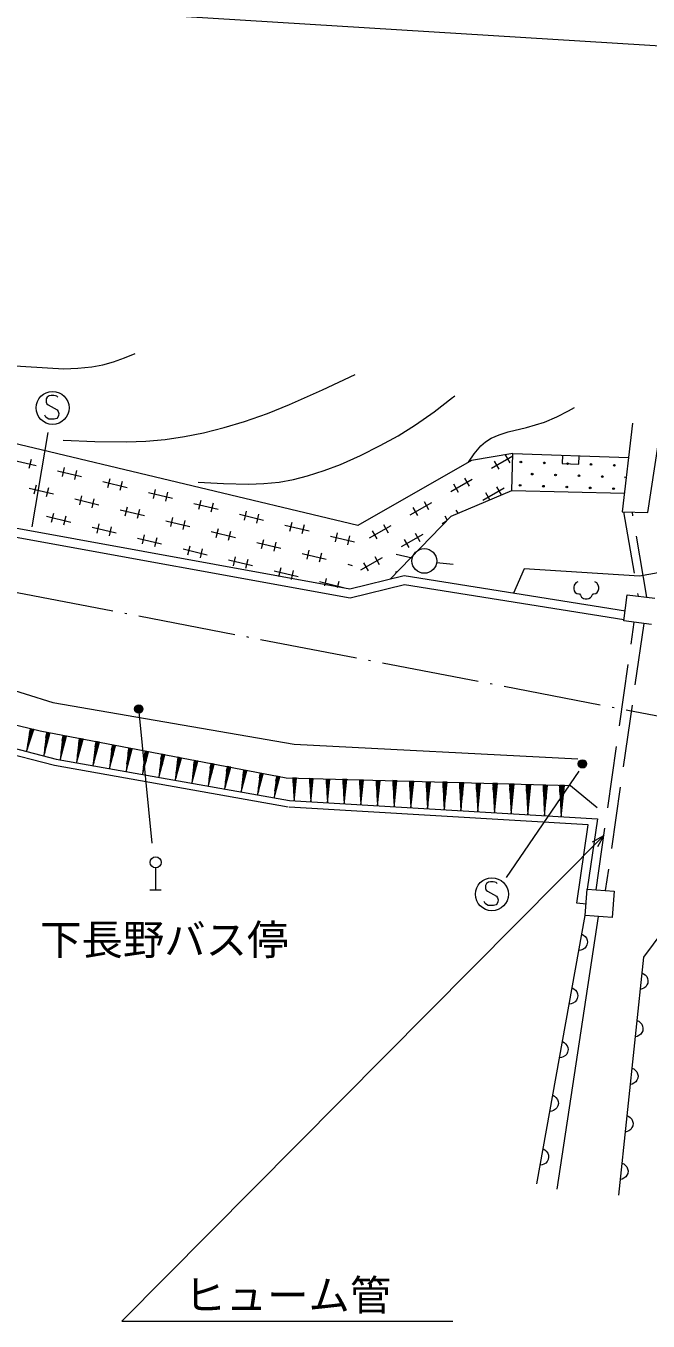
# Model space of a CAD drawing. Units: millimetres, scale not verified. Extents: x 17059 to 657059, y -104400 to 255600.
# Drawn here: x 79528 to 117152, y 138059 to 216344 of the extents above; entities that cross this region are included whole.
import ezdxf
from ezdxf.enums import TextEntityAlignment as Align

# ---------------------------------------------------------------- set-up
doc = ezdxf.new("R2010")
doc.units = ezdxf.units.MM
doc.header["$LTSCALE"] = 1000
doc.linetypes.add('USER1', pattern=[7.5, 5.901639, -0.737705, 0.122951, -0.737705])
doc.linetypes.add('USER5', pattern=[5, 3.75, -1.25])
for name, color, linetype, lineweight in [('S-BGD', 1, 'Continuous', 13), ('S-BGD-HTXT', 6, 'Continuous', 13), ('S-BMK', 3, 'USER1', 13)]:
    doc.layers.add(name, color=color, linetype=linetype, lineweight=lineweight)
doc.styles.add('ＭＳ ゴシック', font='')
doc.styles.get('ＭＳ ゴシック').set_extended_font_data('MS Gothic')

# ---------------------------------------------------------------- blocks, each defined once
blk = doc.blocks.new('BUHIN42')
at = {"layer": 'S-BGD'}
blk.add_lwpolyline([(310, 645), (255, 705), (180, 740), (75, 760), (-80, 760), (-210, 725), (-320, 650), (-385, 540), (-390, 425), (-385, 350), (-345, 250), (-275, 195), (270, -120), (330, -210), (370, -335), (360, -455), (325, -550), (255, -640), (100, -685), (-130, -685), (-230, -670), (-325, -625), (-405, -550), (-475, -435)], dxfattribs=at)
blk.add_circle((0, 0), 995, dxfattribs=at)
blk = doc.blocks.new('BUHIN44')
at = {"layer": 'S-BGD'}
blk.add_circle((0, 0), 746, dxfattribs=at)
blk = doc.blocks.new('BUHIN45')
at = {"layer": 'S-BGD'}
for p, q in [((0, 1315), (0, 0)), ((-340, 0), (335, 0))]:
    blk.add_line(p, q, dxfattribs=at)
blk.add_circle((0, 1650), 335, dxfattribs=at)
blk = doc.blocks.new('BUHIN41')
at = {"layer": 'S-BGD'}
for centre, radius in [((0, 0), 250), ((0, 0), 219), ((0, 0), 188), ((0, 0), 156), ((0, 0), 125), ((0, 0), 93.8), ((0, -1), 62.5), ((0, 0), 31.2)]:
    blk.add_circle(centre, radius, dxfattribs=at)
blk = doc.blocks.new('BUHIN114')
at = {"layer": 'S-BGD'}
blk.add_lwpolyline([(52, 497), (162, 445), (253, 376), (353, 270), (401, 154), (423, 34), (407, -121), (360, -234), (289, -337), (169, -422), (66, -472), (-52, -497)], dxfattribs=at)
blk = doc.blocks.new('BUHIN115')
at = {"layer": 'S-BGD'}
blk.add_lwpolyline([(89, 492), (195, 432), (280, 356), (372, 243), (411, 124), (425, 2), (397, -151), (342, -260), (263, -357), (138, -434), (31, -476), (-89, -492)], dxfattribs=at)
blk = doc.blocks.new('BUHIN150')
at = {"layer": 'S-BGD'}
for p, q in [((159, 656), (-133, -548)), ((-85, -232), (132, 663)), ((105, 670), (-35, 95)), ((-31, -245), (186, 650)), ((13, 411), (78, 676)), ((207, 645), (67, 70)), ((173, 372), (237, 638))]:
    blk.add_line(p, q, dxfattribs=at)
blk.add_lwpolyline([(59, 706), (-165, -680), (270, 655)], close=True, dxfattribs=at)
blk = doc.blocks.new('BUHIN151')
at = {"layer": 'S-BGD'}
for p, q in [((126, 664), (-105, -554)), ((-73, -235), (99, 669)), ((71, 674), (-39, 93)), ((-18, -246), (154, 658)), ((-7, 411), (43, 679)), ((174, 655), (64, 73)), ((154, 380), (205, 649))]:
    blk.add_line(p, q, dxfattribs=at)
blk.add_lwpolyline([(24, 708), (-131, -688), (237, 667)], close=True, dxfattribs=at)
blk = doc.blocks.new('BUHIN152')
at = {"layer": 'S-BGD'}
for p, q in [((135, 711), (-113, -593)), ((-78, -252), (106, 717)), ((76, 722), (-42, 100)), ((-19, -263), (164, 705)), ((-8, 440), (47, 728)), ((187, 701), (68, 79)), ((165, 408), (220, 695))]:
    blk.add_line(p, q, dxfattribs=at)
blk.add_lwpolyline([(26, 759), (-140, -737), (254, 715)], close=True, dxfattribs=at)
blk = doc.blocks.new('BUHIN153')
at = {"layer": 'S-BGD'}
for p, q in [((117, 616), (-98, -514)), ((-68, -219), (91, 621)), ((66, 626), (-37, 86)), ((-17, -228), (143, 611)), ((-7, 382), (40, 631)), ((162, 608), (59, 68)), ((143, 353), (190, 602))]:
    blk.add_line(p, q, dxfattribs=at)
blk.add_lwpolyline([(22, 657), (-121, -639), (220, 620)], close=True, dxfattribs=at)
blk = doc.blocks.new('BUHIN154')
at = {"layer": 'S-BGD'}
for p, q in [((-73, 405), (-65, 678)), ((-37, 677), (-54, 86)), ((-35, -244), (-9, 676)), ((19, 675), (-16, -563)), ((21, -246), (47, 674)), ((68, 674), (51, 83)), ((92, 400), (99, 673))]:
    blk.add_line(p, q, dxfattribs=at)
blk.add_lwpolyline([(-89, 703), (-19, -700), (128, 697)], close=True, dxfattribs=at)
blk = doc.blocks.new('BUHIN155')
at = {"layer": 'S-BGD'}
for p, q in [((-78, 434), (-70, 726)), ((-40, 725), (-57, 92)), ((-37, -262), (-10, 724)), ((20, 723), (-17, -604)), ((23, -263), (50, 723)), ((73, 722), (55, 89)), ((98, 429), (106, 721))]:
    blk.add_line(p, q, dxfattribs=at)
blk.add_lwpolyline([(-95, 753), (-21, -750), (137, 746)], close=True, dxfattribs=at)
blk = doc.blocks.new('BUHIN156')
at = {"layer": 'S-BGD'}
for p, q in [((-83, 462), (-74, 774)), ((-42, 773), (-61, 98)), ((-40, -279), (-11, 773)), ((21, 772), (-18, -644)), ((24, -281), (53, 771)), ((77, 770), (59, 94)), ((105, 457), (113, 769))]:
    blk.add_line(p, q, dxfattribs=at)
blk.add_lwpolyline([(-102, 803), (-22, -800), (146, 796)], close=True, dxfattribs=at)
blk = doc.blocks.new('BUHIN157')
at = {"layer": 'S-BGD'}
for p, q in [((-88, 491), (-79, 823)), ((-45, 822), (-65, 104)), ((-42, -296), (-11, 821)), ((23, 820), (-19, -684)), ((26, -298), (57, 819)), ((82, 818), (62, 100)), ((111, 486), (121, 817))]:
    blk.add_line(p, q, dxfattribs=at)
blk.add_lwpolyline([(-108, 853), (-24, -850), (155, 846)], close=True, dxfattribs=at)
blk = doc.blocks.new('BUHIN158')
at = {"layer": 'S-BGD'}
for p, q in [((-94, 520), (-84, 871)), ((-48, 870), (-69, 110)), ((-45, -314), (-12, 869)), ((24, 868), (-20, -724)), ((27, -316), (60, 867)), ((87, 866), (66, 106)), ((118, 514), (128, 865))]:
    blk.add_line(p, q, dxfattribs=at)
blk.add_lwpolyline([(-114, 904), (-25, -900), (164, 896)], close=True, dxfattribs=at)
blk = doc.blocks.new('BUHIN160')
at = {"layer": 'S-BGD'}
blk.add_lwpolyline([(-518, 458), (-634, 398), (-724, 262), (-750, 146), (-750, 30), (-724, -90), (-664, -176), (-578, -236), (-458, -262), (-401, -262), (-352, -352), (-292, -458), (-176, -548), (-60, -574), (52, -574), (146, -548), (262, -488), (319, -428), (349, -352), (398, -262), (458, -262), (574, -236), (660, -176), (720, -90), (750, 30), (750, 146), (720, 262), (630, 398), (514, 458)], dxfattribs=at)

msp = doc.modelspace()

# ---------------------------------------------------------------- linework, layer by layer
at = {"layer": 'S-BGD'}
for p, q in [((116215, 192326), (115582, 186973)), ((117133, 186929), (117985, 192479)), ((99597, 186139), (78675, 191146)), ((79911, 186063), (80883, 191759)), ((108978, 190501), (106480, 190077)), ((107675, 189610), (108973, 190353)), ((108510, 190416), (108790, 189928)), ((108904, 188262), (108978, 190501)), ((108978, 190501), (115970, 190256)), ((78685, 190115), (80144, 189766)), ((79846, 190130), (79715, 189583)), ((81436, 189457), (82895, 189108)), ((81736, 189100), (81867, 189647)), ((82597, 189472), (82466, 188925)), ((106480, 190077), (99597, 186139)), ((108139, 189555), (107859, 190043)), ((84187, 188798), (85646, 188449)), ((84487, 188441), (84618, 188988)), ((85347, 188814), (85216, 188267)), ((105221, 188205), (106522, 188950)), ((106055, 189011), (106335, 188523)), ((79732, 188411), (81190, 188061)), ((80032, 188053), (80163, 188600)), ((80892, 188426), (80761, 187879)), ((82782, 187395), (82913, 187942)), ((86938, 188140), (88396, 187791)), ((87238, 187783), (87369, 188330)), ((88098, 188155), (87967, 187608)), ((105234, 186711), (108904, 188262)), ((105684, 188150), (105405, 188638)), ((107150, 187680), (108452, 188425)), ((107572, 187699), (107334, 188113)), ((107985, 188486), (108265, 187998)), ((108904, 188262), (115716, 188107)), ((82482, 187752), (83941, 187403)), ((83643, 187768), (83512, 187221)), ((85533, 186737), (85664, 187284)), ((86393, 187109), (86263, 186562)), ((89688, 187482), (91147, 187133)), ((89988, 187125), (90119, 187672)), ((90849, 187497), (90718, 186950)), ((102766, 186800), (104068, 187545)), ((103229, 186745), (102950, 187233)), ((103601, 187606), (103880, 187118)), ((80778, 186706), (82237, 186357)), ((81078, 186349), (81209, 186896)), ((81938, 186721), (81807, 186174)), ((85233, 187094), (86692, 186745)), ((87984, 186436), (89443, 186087)), ((88284, 186078), (88415, 186626)), ((89144, 186451), (89013, 185904)), ((92439, 186824), (93898, 186474)), ((92739, 186466), (92870, 187013)), ((93600, 186839), (93469, 186292)), ((95490, 185808), (95621, 186355)), ((101563, 182910), (105234, 186711)), ((104696, 186275), (104957, 186425)), ((105010, 186480), (104880, 186709)), ((105530, 187081), (105643, 186884)), ((115582, 186973), (117133, 186929)), ((99131, 181747), (78284, 185549)), ((78430, 186082), (99114, 182309)), ((83529, 186048), (84987, 185699)), ((83829, 185691), (83960, 186238)), ((84689, 186063), (84558, 185516)), ((86579, 185032), (86710, 185579)), ((90735, 185777), (92193, 185428)), ((91035, 185420), (91166, 185967)), ((91895, 185793), (91764, 185246)), ((95190, 186165), (96649, 185816)), ((96350, 186181), (96219, 185634)), ((98241, 185150), (98372, 185697)), ((100311, 185395), (101613, 186140)), ((100774, 185340), (100495, 185829)), ((101146, 186201), (101425, 185713)), ((102241, 184870), (103543, 185615)), ((103076, 185676), (103355, 185188)), ((86279, 185389), (87738, 185040)), ((87440, 185405), (87309, 184858)), ((89330, 184374), (89461, 184921)), ((93485, 185119), (94944, 184770)), ((93785, 184762), (93916, 185309)), ((94646, 185134), (94515, 184587)), ((97941, 185507), (99399, 185158)), ((99101, 185522), (98970, 184975)), ((102704, 184815), (102425, 185304)), ((89030, 184731), (90489, 184382)), ((90190, 184746), (90060, 184199)), ((91781, 184073), (93240, 183724)), ((92081, 183716), (92212, 184263)), ((92941, 184088), (92810, 183541)), ((96236, 184461), (97695, 184112)), ((96536, 184104), (96667, 184651)), ((97396, 184476), (97266, 183929)), ((99786, 183465), (101088, 184210)), ((100621, 184271), (100900, 183783)), ((102889, 184169), (101913, 184386)), ((123677, 184358), (116631, 183081)), ((94532, 183414), (95990, 183065)), ((94832, 183057), (94963, 183604)), ((95692, 183430), (95563, 182892)), ((98987, 183802), (99258, 183738)), ((100249, 183411), (99970, 183899)), ((101941, 183301), (101900, 183374)), ((104366, 183919), (105359, 183802)), ((109667, 183525), (109020, 182064)), ((116631, 183081), (109667, 183525)), ((58435, 182554), (81156, 175448)), ((97282, 182756), (98741, 182407)), ((97609, 182510), (97713, 182946)), ((98443, 182772), (98347, 182373)), ((99114, 182309), (102407, 183117)), ((102430, 182556), (99131, 181747)), ((102407, 183117), (115778, 180988)), ((115691, 180445), (102430, 182556)), ((115683, 180376), (115877, 181957)), ((115877, 181957), (117554, 181751)), ((117359, 180170), (115683, 180376)), ((80386, 173713), (66731, 177023)), ((81156, 175448), (95752, 172938)), ((86355, 174893), (87139, 166953)), ((81264, 171632), (72940, 173793)), ((72982, 174195), (81350, 172023)), ((95276, 170885), (80386, 173713)), ((95752, 172938), (112903, 172042)), ((95397, 169124), (81264, 171632)), ((81350, 172023), (95467, 169518)), ((112454, 170407), (95276, 170885)), ((112970, 171303), (108563, 164880)), ((111824, 170032), (111834, 170402)), ((111872, 170401), (111850, 169599)), ((111875, 169151), (111910, 170400)), ((111948, 170399), (111901, 168718)), ((111951, 169149), (111986, 170398)), ((112014, 170397), (111992, 169595)), ((112047, 170026), (112057, 170396)), ((114072, 169083), (112454, 170407)), ((113529, 168046), (95443, 169118)), ((95467, 169518), (114088, 168414)), ((114088, 168414), (113469, 164173)), ((112838, 163310), (113529, 168046)), ((113352, 162579), (113469, 164173)), ((113469, 164173), (115104, 164053)), ((115104, 164053), (114987, 162459)), ((113403, 163266), (112838, 163310)), ((110419, 146347), (113352, 162579)), ((114129, 162522), (111637, 146040)), ((114987, 162459), (113352, 162579)), ((118046, 161619), (116872, 160046)), ((116872, 160046), (115364, 145673))]:
    msp.add_line(p, q, dxfattribs=at)
at = {"layer": 'S-BGD', "linetype": 'USER5'}
for p, q in [((115664, 186971), (116545, 181874)), ((117067, 181810), (116200, 186956)), ((114011, 164133), (116313, 180299)), ((116893, 180227), (114565, 164093))]:
    msp.add_line(p, q, dxfattribs=at)
at = {"layer": 'S-BGD'}
for points in [[(71959, 196270), (76882, 195915), (81824, 195619), (82669, 195647), (83514, 195736), (84178, 195863), (84827, 196049), (85483, 196289), (86132, 196553)], [(81786, 191296), (83699, 191218), (85608, 191201), (86784, 191247), (87955, 191352), (89112, 191522), (90270, 191752), (91516, 192065), (92756, 192438), (94130, 192920), (95478, 193456), (97469, 194337), (99437, 195266)], [(89953, 188774), (91472, 188679), (92994, 188645), (93918, 188680), (94836, 188774), (95705, 188930), (96566, 189146), (97559, 189462), (98546, 189840), (99762, 190379), (100959, 190975), (102035, 191573), (103086, 192227), (104219, 193023), (105325, 193874), (105388, 193923), (105458, 193978)], [(106286, 189967), (106642, 190488), (107036, 190959), (107328, 191212), (107664, 191422), (108153, 191636), (108686, 191802), (109806, 192074), (110888, 192398), (111628, 192714), (112348, 193087), (112525, 193184), (112701, 193281)], [(111975, 190396), (111957, 189896), (112956, 189861), (112974, 190361)], [(113793, 167029), (114474, 167409), (114098, 166726)]]:
    msp.add_lwpolyline(points, dxfattribs=at)
msp.add_lwpolyline([(111802, 170436), (111896, 168533), (112096, 170428)], close=True, dxfattribs=at)
for centre in [(109461, 189984), (110874, 189934), (112287, 189885), (113701, 189835), (115114, 189786), (110143, 189252), (111556, 189203), (112969, 189153), (114383, 189104), (109411, 188570), (110824, 188521), (112238, 188471), (113651, 188422), (115064, 188372)]:
    msp.add_circle(centre, 49.8, dxfattribs=at)
msp.add_arc((115796, 189054), 49.8, 118.21641, 222.39445, dxfattribs=at)
at = {"layer": 'S-BGD-HTXT'}
for p, q in [((58028, 218848), (160343, 212502)), ((114474, 167409), (85329, 138059)), ((85329, 138059), (105350, 138059))]:
    msp.add_line(p, q, dxfattribs=at)
at = {"layer": 'S-BMK'}
msp.add_line((49534, 187772), (145328, 169331), dxfattribs=at)

# ---------------------------------------------------------------- block references
for name, p in [('BUHIN42', (81144, 193254)), ('BUHIN44', (103621, 184006)), ('BUHIN160', (113413, 182279)), ('BUHIN41', (86355, 175057)), ('BUHIN150', (79736, 173158)), ('BUHIN151', (80749, 172916)), ('BUHIN152', (81738, 172704)), ('BUHIN152', (82731, 172522)), ('BUHIN152', (83725, 172339)), ('BUHIN151', (84719, 172157)), ('BUHIN151', (85713, 171974)), ('BUHIN151', (86707, 171792)), ('BUHIN151', (87700, 171609)), ('BUHIN151', (88694, 171427)), ('BUHIN151', (89688, 171244)), ('BUHIN151', (90682, 171062)), ('BUHIN151', (91675, 170879)), ('BUHIN41', (113181, 171740)), ('BUHIN153', (92669, 170696)), ('BUHIN153', (93663, 170514)), ('BUHIN153', (94657, 170331)), ('BUHIN154', (95762, 170186)), ('BUHIN154', (96772, 170142)), ('BUHIN154', (97782, 170098)), ('BUHIN155', (98792, 170054)), ('BUHIN155', (99802, 170010)), ('BUHIN155', (100812, 169966)), ('BUHIN156', (101822, 169922)), ('BUHIN156', (102832, 169878)), ('BUHIN156', (103842, 169834)), ('BUHIN157', (104852, 169790)), ('BUHIN157', (105862, 169746)), ('BUHIN157', (106872, 169702)), ('BUHIN158', (107882, 169658)), ('BUHIN158', (108892, 169615)), ('BUHIN158', (109902, 169571)), ('BUHIN158', (110912, 169527)), ('BUHIN45', (87371, 164135)), ('BUHIN42', (107707, 163857)), ('BUHIN115', (113059, 160956)), ('BUHIN114', (116721, 158608)), ('BUHIN115', (112472, 157709)), ('BUHIN114', (116420, 155734)), ('BUHIN115', (111886, 154463)), ('BUHIN114', (116118, 152859)), ('BUHIN115', (111299, 151217)), ('BUHIN114', (115817, 149985)), ('BUHIN115', (110712, 147971)), ('BUHIN114', (115515, 147110))]:
    msp.add_blockref(name, p)

# ---------------------------------------------------------------- texts
at = {"layer": 'S-BGD', "style": 'ＭＳ ゴシック'}
msp.add_text('下長野バス停', height=1833, dxfattribs=at).set_placement((80394, 159647), align=Align.BOTTOM_LEFT)
at = {"layer": 'S-BGD-HTXT', "style": 'ＭＳ ゴシック'}
msp.add_text('ヒューム管', height=1833, dxfattribs=at).set_placement((89113, 138162), align=Align.BOTTOM_LEFT)

doc.saveas('drawing.dxf')
